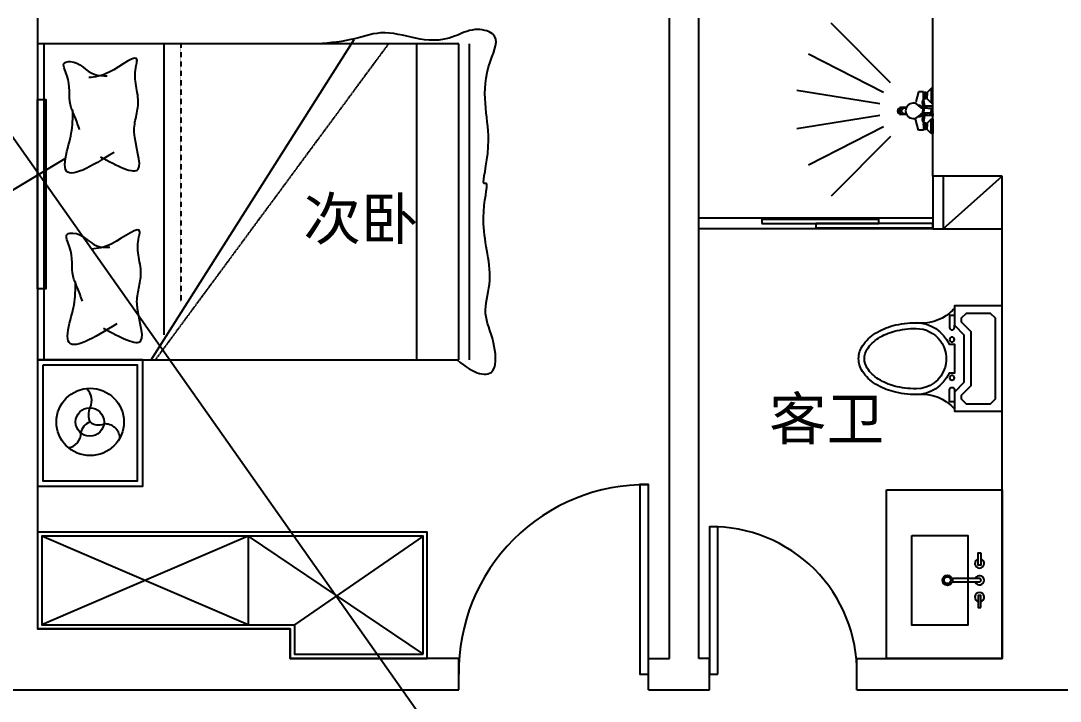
# Model space of a CAD drawing. Header units: millimetres. Extents: x -77055 to 331180, y -861586 to -491011.
# Drawn here: x -28672 to -23738, y -852150 to -848918 of the extents above; entities that cross this region are included whole.
import ezdxf

# ---------------------------------------------------------------- set-up
doc = ezdxf.new("R2010")
doc.units = ezdxf.units.MM
doc.linetypes.add('DASHED2', pattern=[0.375, 0.25, -0.125])
for name, color, linetype in [('IDS-FIXT', 31, 'Continuous'), ('JP-洁具灶具', 2, 'Continuous'), ('JP-活动家具', 1, 'Continuous'), ('JP-高位家具', 1, 'Continuous')]:
    doc.layers.add(name, color=color, linetype=linetype)
doc.styles.get("Standard").update_dxf_attribs({"font": 'simhei.ttf'})

# ---------------------------------------------------------------- blocks, each defined once
blk = doc.blocks.new('OKKO')
at = {"layer": 'JP-活动家具', "color": 2}
blk.add_lwpolyline([(98179.9, 1097.2), (98179.9, 1697.2), (97679.9, 1697.2), (97679.9, 1097.2)], close=True, dxfattribs=at)
at = {"layer": 'JP-活动家具', "color": 1}
blk.add_lwpolyline([(98154.9, 1122.2), (98154.9, 1672.2), (97704.9, 1672.2), (97704.9, 1122.2)], close=True, dxfattribs=at)
at = {"layer": 'JP-活动家具', "color": 3}
blk.add_circle((97929.9, 1392.5), 160, dxfattribs=at)
at = {"layer": 'JP-活动家具', "color": 1}
blk.add_circle((97931.5, 1392.5), 67.5, dxfattribs=at)
for centre, radius, start, end in [((98039.4, 1449), 65, 94.5472, 184.0046), ((97859.2, 1472.9), 70.8, 184.3234, 274.4208), ((97905.7, 1457.8), 70.2, 291.5496, 349.0602), ((97889.3, 1337), 69.8, 52.7692, 110.655), ((97852.4, 1358.8), 86, 336.8898, 23.1102), ((98003.3, 1291.5), 80.7, 155.5061, 225.9952)]:
    blk.add_arc(centre, radius, start, end, dxfattribs=at)
blk = doc.blocks.new('gfbv')
blk.add_line((35777.2, 21814.7), (35227.2, 21814.7))
at = {"color": 2, "ltscale": 1000}
for p, q in [((37227.2, 21814.7), (35227.2, 21814.7)), ((35227.2, 21814.7), (35227.2, 20314.7)), ((35827.2, 21814.7), (35827.2, 20432.7)), ((37227.2, 20314.7), (37227.2, 21814.7)), ((35227.2, 20314.7), (37227.2, 20314.7))]:
    blk.add_line(p, q, dxfattribs=at)
at = {"color": 1, "ltscale": 1000}
for p, q in [((35257.2, 21814.7), (35257.2, 20314.7)), ((35767.2, 20314.7), (36730.9, 21836))]:
    blk.add_line(p, q, dxfattribs=at)
at = {"color": 8, "linetype": 'DASHED2', "ltscale": 0.5}
for p, q in [((35787.2, 20314.7), (36893.6, 21814.7)), ((35907.2, 21814.7), (35907.2, 20589.9))]:
    blk.add_line(p, q, dxfattribs=at)
at = {"color": 8, "ltscale": 1000}
for p, q in [((37027.2, 20314.7), (37027.2, 21814.7)), ((37277.2, 20314.7), (37277.2, 21814.7))]:
    blk.add_line(p, q, dxfattribs=at)
at = {"color": 3}
blk.add_lwpolyline([(35227.2, 21550.7), (35267.2, 21550.7), (35267.2, 20651), (35227.2, 20651)], close=True, dxfattribs=at)
at = {"color": 2, "ltscale": 1000}
blk.add_open_spline([(37219.7, 20314.7), (37298.6, 20244.6), (37416.2, 20215.8), (37394.4, 20425.7), (37335.4, 20533.2), (37400.5, 20723.9), (37318.2, 20943.1), (37376.9, 21187.2), (37326.7, 21115), (37400.5, 21398.5), (37310.2, 21616), (37435.8, 21862.7), (37293.3, 21894.2), (37091.3, 21781.4), (36926.1, 21906), (36701.4, 21824), (36594.8, 21817.9), (36535.2, 21814.7)], degree=3, knots=[0, 0, 0, 0, 140.356688, 240.855445, 374.272085, 514.628774, 800.960617, 1037.309606, 1234.977718, 1501.883052, 1872.056655, 1990.732643, 2052.345442, 2125.407537, 2467.000811, 2608.004871, 2786.638856, 2786.638856, 2786.638856, 2786.638856], dxfattribs=at)
at = {"color": 1, "ltscale": 1000}
for points, knots in [([(35526.7, 21279), (35606.3, 21236.1), (35760.5, 21153.1), (35674.8, 21367.8), (35694.4, 21467.5), (35712, 21545.4), (35689.8, 21626.9), (35689, 21689.2), (35713.4, 21782.7), (35569.4, 21664.5), (35499.2, 21657.7), (35470.3, 21654.9)], [0, 0, 0, 0, 197.98522, 383.798459, 461.536852, 537.063609, 629.138715, 719.341985, 744.183766, 895.041347, 1000.692483, 1000.692483, 1000.692483, 1000.692483]), ([(35427.2, 21407.5), (35420, 21428.4), (35406.2, 21467.8), (35367.2, 21551.8), (35391.9, 21629.1), (35337, 21726.8), (35424.1, 21738.8), (35470, 21663.6), (35536.1, 21663.4), (35557.6, 21663.3)], [0, 0, 0, 0, 70.314327, 132.712823, 281.06886, 345.030234, 373.143701, 508.899423, 574.349148, 574.349148, 574.349148, 574.349148]), ([(35590.6, 21299.9), (35483.8, 21234.2), (35325.9, 21137), (35370.1, 21319.3), (35393.4, 21406.7), (35394.5, 21463.7), (35395.2, 21501.5)], [0, 0, 0, 0, 257.192142, 380.388355, 440.188761, 557.045341, 557.045341, 557.045341, 557.045341]), ([(35539.7, 20464.5), (35619.3, 20421.7), (35773.5, 20338.6), (35687.8, 20553.4), (35707.4, 20653), (35725, 20730.9), (35702.8, 20812.4), (35702, 20874.7), (35726.4, 20968.3), (35582.4, 20850), (35512.2, 20843.2), (35483.3, 20840.4)], [0, 0, 0, 0, 197.98522, 383.798459, 461.536852, 537.063609, 629.138715, 719.341985, 744.183766, 895.041347, 1000.692483, 1000.692483, 1000.692483, 1000.692483]), ([(35440.2, 20593.1), (35432.9, 20614), (35419.2, 20653.4), (35380.2, 20737.4), (35404.9, 20814.6), (35350, 20912.3), (35437.1, 20924.3), (35483, 20849.1), (35549.1, 20848.9), (35570.6, 20848.9)], [0, 0, 0, 0, 70.314327, 132.712823, 281.06886, 345.030234, 373.143701, 508.899423, 574.349148, 574.349148, 574.349148, 574.349148]), ([(35603.6, 20485.5), (35496.8, 20419.7), (35338.9, 20322.5), (35383.1, 20504.8), (35406.4, 20592.2), (35407.5, 20649.3), (35408.2, 20687)], [0, 0, 0, 0, 257.192142, 380.388355, 440.188761, 557.045341, 557.045341, 557.045341, 557.045341])]:
    blk.add_open_spline(points, degree=3, knots=knots, dxfattribs=at)
at = {"layer": 'JP-高位家具', "color": 7, "rotation": 180}
blk.add_blockref('OKKO', (133407, 21412), dxfattribs=at)
blk = doc.blocks.new('WERWW')
at = {"color": 1}
for points in [[(50095.3, 16268.4), (49868, 16268.4), (49822.5, 16222.9), (49731.6, 16222.9), (49731.6, 16450.2), (50231.6, 16450.2), (50231.6, 16222.9), (50140.7, 16222.9)], [(49788.4, 16416.1), (49765.7, 16393.4), (49765.7, 16279.8), (49788.4, 16257), (49808.4, 16257), (49853.9, 16302.5), (50109.4, 16302.5), (50154.8, 16257), (50174.8, 16257), (50197.5, 16279.8), (50197.5, 16393.4), (50174.8, 16416.1)]]:
    blk.add_lwpolyline(points, close=True, dxfattribs=at)
for points in [[(49777.1, 16222.9), (49777.1, 16200.2), (49833.9, 16200.2, 1), (49833.9, 16222.9), (49822.5, 16222.9)], [(50186.2, 16200.2), (50186.2, 16200.2), (50129.3, 16200.2, -1), (50129.3, 16222.9), (50140.7, 16222.9)]]:
    blk.add_lwpolyline(points, format="xyb", dxfattribs=at)
at = {"color": 2}
blk.add_lwpolyline([(49913.4, 16200.2), (49913.4, 16197.4, 0.298217), (49811.2, 16041.1, 0.063415), (49825, 15932.1, 0.076468), (49861.1, 15848.3, 0.107136), (49921.1, 15786.6, 0.147373), (49981.6, 15768.4, 0.147373), (50042.1, 15786.6, 0.107136), (50102.1, 15848.3, 0.076468), (50138.2, 15932.1, 0.063415), (50152.1, 16041.1, 0.298217), (50049.8, 16197.4), (50049.8, 16200.2)], format="xyb", dxfattribs=at)
at = {"color": 1}
for points in [[(50049.8, 16200.2), (50049.8, 16222.9), (49913.4, 16222.9), (49913.4, 16200.2)], [(50186.2, 16222.9), (50186.2, 16200.2)]]:
    blk.add_lwpolyline(points, dxfattribs=at)
for centre in [(49890.7, 16211.6), (50072.5, 16211.6)]:
    blk.add_circle(centre, 11.4, dxfattribs=at)
for centre, radius, start, end in [((49608.6, 16068.9), 204.4, 39.9797, 48.911), ((50354.6, 16068.9), 204.4, 131.089, 140.0203), ((49981.6, 16041.1), 143.2, 106.6015, 180), ((49981.6, 16041.1), 143.2, 0, 106.6015), ((50246, 16041.1), 407.6, 180, 194.5142), ((49717.2, 16041.1), 407.6, 345.4858, 360), ((50115.6, 16007.4), 272.9, 194.5142, 212.0054), ((49847.6, 16007.4), 272.9, 327.9946, 345.4858), ((50033.3, 15955.9), 175.8, 212.0054, 236.4659), ((49929.9, 15955.9), 175.8, 303.5341, 327.9946), ((49981.6, 15877.9), 82.2, 236.4659, 269.9999), ((49981.6, 15877.9), 82.2, 270.0001, 303.5341)]:
    blk.add_arc(centre, radius, start, end, dxfattribs=at)
at = {"color": 2}
for centre, start, end in [((49608.6, 16068.9), 352.2011, 39.9797), ((50354.6, 16068.9), 140.0203, 187.7989)]:
    blk.add_arc(centre, 204.4, start, end, dxfattribs=at)
blk = doc.blocks.new('941RFD')
at = {"color": 2}
for p, q in [((40964.1, 8549.6), (40841.5, 8549.6)), ((40964.1, 8532.5), (40841.5, 8532.5))]:
    blk.add_line(p, q, dxfattribs=at)
for points in [[(40643.5, 8754.1), (40909.2, 8754.1), (40909.2, 8327.7), (40643.5, 8327.7)], [(40970.7, 8670.7), (40970.7, 8613.1), (40959.1, 8613.1), (40959.1, 8670.7)], [(40970.7, 8411.4), (40970.7, 8469), (40959.1, 8469), (40959.1, 8411.4)]]:
    blk.add_lwpolyline(points, close=True, dxfattribs=at)
for radius in [24, 16]:
    blk.add_circle((40812.4, 8540.9), radius, dxfattribs=at)
for centre, radius, start, end in [((40964.9, 8621), 22, 105.2764, 74.7237), ((40841.5, 8541), 8.57, 90, 270), ((40964.9, 8541), 22, 202.9179, 157.0821), ((40964.1, 8541), 8.57, 270, 90), ((40964.9, 8461), 22, 285.2764, 254.7237)]:
    blk.add_arc(centre, radius, start, end, dxfattribs=at)
blk = doc.blocks.new('A$C761A5A90')
at = {"color": 8, "ltscale": 120}
for p, q in [((-23.1, 250.9), (-85.6, 645.6)), ((33.5, 250.9), (96, 645.6)), ((-76.9, 233.5), (-258.3, 589.5)), ((87.3, 233.5), (268.7, 589.5)), ((-122.6, 200.2), (-405.2, 482.7)), ((133.1, 200.2), (415.6, 482.7))]:
    blk.add_line(p, q, dxfattribs=at)
at = {"layer": 'IDS-FIXT'}
for p, q in [((-19.8, 123.3), (-17.1, 151.1)), ((17.7, 124.6), (15.2, 151.1)), ((-19, 123.8), (-16.2, 147.2)), ((-14, 126.4), (-12.4, 138.7)), ((12, 127.2), (10.4, 138.7)), ((17, 125), (14.2, 147.2)), ((-92.2, 68.4), (-43.7, 80.7)), ((-92.2, 44.6), (-92.2, 68.4)), ((-16.3, 56.5), (-27.5, 69.7)), ((-14.2, 47.5), (-14.2, 51)), ((14.2, 47.5), (14.2, 51)), ((16.3, 56.5), (27.5, 69.7)), ((90.3, 68.4), (41.8, 80.7)), ((90.3, 44.6), (90.3, 68.4)), ((-108.3, 7.6), (-89.3, 26.6)), ((-108.3, 0), (-108.3, 7.6)), ((-108.3, 7.6), (-39.9, 7.6)), ((-39.9, 0), (-108.3, 0)), ((-87.4, 44.6), (-92.2, 44.6)), ((-89.3, 40.8), (-87.4, 42.7)), ((-89.3, 33.2), (-89.3, 40.8)), ((-89.3, 40.8), (-85.5, 40.8)), ((-87.4, 31.3), (-89.3, 33.2)), ((-85.5, 33.2), (-89.3, 33.2)), ((-89.3, 26.6), (-87.4, 26.6)), ((-87.4, 44.6), (-87.4, 42.7)), ((-60.8, 44.6), (-87.4, 44.6)), ((-87.4, 42.7), (-74.1, 42.7)), ((-87.4, 26.6), (-87.4, 31.3)), ((-87.4, 31.3), (-74.1, 31.3)), ((-87.4, 26.6), (-74.1, 26.6)), ((-85.5, 40.8), (-83.6, 42.7)), ((-85.5, 40.8), (-85.5, 33.2)), ((-85.5, 33.2), (-82.6, 31.3)), ((-77, 40.8), (-78.8, 42.7)), ((-78.8, 31.3), (-77, 33.2)), ((-77, 33.2), (-77, 40.8)), ((-77, 40.8), (-74.1, 40.8)), ((-77, 33.2), (-74.1, 33.2)), ((-60.8, 42.7), (-74.1, 42.7)), ((-71.2, 40.8), (-74.1, 40.8)), ((-71.2, 33.2), (-74.1, 33.2)), ((-60.8, 31.3), (-74.1, 31.3)), ((-60.8, 26.6), (-74.1, 26.6)), ((-71.2, 40.8), (-69.4, 42.7)), ((-71.2, 33.2), (-71.2, 40.8)), ((-69.4, 31.3), (-71.2, 33.2)), ((-62.7, 33.2), (-65.6, 31.3)), ((-62.7, 40.8), (-64.6, 42.7)), ((-62.7, 40.8), (-62.7, 33.2)), ((-58.9, 40.8), (-62.7, 40.8)), ((-62.7, 33.2), (-58.9, 33.2)), ((-60.8, 44.6), (-60.8, 42.7)), ((-50.3, 44.6), (-60.8, 44.6)), ((-58.9, 40.8), (-60.8, 42.7)), ((-60.8, 31.3), (-58.9, 33.2)), ((-60.8, 26.6), (-60.8, 31.3)), ((-58.9, 26.6), (-60.8, 26.6)), ((-58.9, 33.2), (-58.9, 40.8)), ((-39.9, 7.6), (-58.9, 26.6)), ((-39.9, 7.6), (-39.9, 0)), ((-21.9, 43.7), (-15.1, 43.7)), ((-21.9, 0), (-21.9, 43.7)), ((-12.4, 0), (-21.9, 0)), ((-14.2, 47.5), (0, 47.5)), ((-11.4, 5.7), (-14.2, 41.8)), ((-14.2, 41.8), (0, 41.8)), ((-12.4, 17.7), (-12.4, 0)), ((-9, 5.8), (-11.9, 41.9)), ((-11.4, 7.6), (0, 7.6)), ((-11.4, 5.7), (0, 5.7)), ((14.2, 47.5), (0, 47.5)), ((14.2, 41.8), (0, 41.8)), ((11.4, 7.6), (0, 7.6)), ((11.4, 5.7), (0, 5.7)), ((9, 5.8), (11.9, 41.9)), ((11.4, 5.7), (14.2, 41.8)), ((12.3, 17.7), (12.3, 0)), ((12.3, 0), (21.9, 0)), ((21.9, 43.7), (15.1, 43.7)), ((21.9, 0), (21.9, 43.7)), ((38, 7.6), (57, 26.6)), ((38, 7.6), (38, 0)), ((106.4, 7.6), (38, 7.6)), ((38, 0), (73.1, 0)), ((48.4, 44.6), (58.9, 44.6)), ((57, 40.8), (58.9, 42.7)), ((57, 33.2), (57, 40.8)), ((57, 40.8), (60.8, 40.8)), ((58.9, 31.3), (57, 33.2)), ((60.8, 33.2), (57, 33.2)), ((57, 26.6), (58.9, 26.6)), ((58.9, 44.6), (58.9, 42.7)), ((58.9, 44.6), (85.5, 44.6)), ((58.9, 42.7), (72.2, 42.7)), ((58.9, 26.6), (58.9, 31.3)), ((58.9, 31.3), (72.2, 31.3)), ((58.9, 26.6), (72.2, 26.6)), ((60.8, 40.8), (62.7, 42.7)), ((60.8, 40.8), (60.8, 33.2)), ((60.8, 33.2), (63.6, 31.3)), ((69.3, 40.8), (67.4, 42.7)), ((67.4, 31.3), (69.3, 33.2)), ((69.3, 40.8), (72.2, 40.8)), ((69.3, 33.2), (69.3, 40.8)), ((69.3, 33.2), (72.2, 33.2)), ((85.5, 42.7), (72.2, 42.7)), ((75, 40.8), (72.2, 40.8)), ((75, 33.2), (72.2, 33.2)), ((85.5, 31.3), (72.2, 31.3)), ((85.5, 26.6), (72.2, 26.6)), ((73.1, 0), (93.1, 0)), ((75, 40.8), (76.9, 42.7)), ((75, 33.2), (75, 40.8)), ((76.9, 31.3), (75, 33.2)), ((83.6, 33.2), (80.7, 31.3)), ((83.6, 40.8), (81.7, 42.7)), ((83.6, 40.8), (83.6, 33.2)), ((87.4, 40.8), (83.6, 40.8)), ((83.6, 33.2), (87.4, 33.2)), ((85.5, 44.6), (85.5, 42.7)), ((85.5, 44.6), (90.3, 44.6)), ((87.4, 40.8), (85.5, 42.7)), ((85.5, 31.3), (87.4, 33.2)), ((85.5, 26.6), (85.5, 31.3)), ((87.4, 26.6), (85.5, 26.6)), ((87.4, 33.2), (87.4, 40.8)), ((106.4, 7.6), (87.4, 26.6)), ((93.1, 0), (106.4, 0)), ((106.4, 0), (106.4, 7.6))]:
    blk.add_line(p, q, dxfattribs=at)
for centre, radius, start, end in [((0.8, 149.3), 18, 95.4923, 174.5077), ((1.2, 145.1), 17.5, 96.9811, 173.0189), ((2.3, 138.5), 20.4, 99.0595, 154.6803), ((-1.5, 137.3), 11, 87.2058, 172.4054), ((-2.7, 149.3), 18, 5.4923, 84.5077), ((-3.1, 145.1), 17.5, 6.9811, 83.0189), ((-4.2, 138.5), 20.4, 25.3197, 80.9405), ((-0.4, 137.3), 11, 7.5946, 92.7942), ((0, 93.1), 36.1, 319.5542, 220.4458), ((-46.7, 38.2), 11.4, 98.8068, 145.204), ((-41.7, 5.6), 44.3, 59.2774, 98.8068), ((-51.3, 110.6), 30.8, 284.3003, 301.8624), ((-1.3, 65.5), 25.6, 172.7672, 237.1919), ((-22.8, 51), 8.55, 0, 40.4458), ((22.8, 51), 8.55, 139.5542, 180), ((-0.6, 65.5), 25.6, 308.018, 2.6898), ((39.8, 5.6), 44.3, 81.1932, 120.7226), ((49.4, 110.6), 30.8, 241.6884, 255.6997), ((44.8, 38.2), 11.4, 34.796, 81.1932), ((-3, 338.7), 300.8, 257.8397, 266.4081), ((-40.8, -0.8), 46.4, 73.3881, 101.84), ((-30.9, 32.5), 11.7, 39.2318, 73.3881), ((-10.4, 44.6), 4.75, 143.1301, 216.8699), ((0, 27.1), 24.2, 241.9275, 298.0725), ((10.4, 44.6), 4.75, 323.1301, 36.8699), ((-3, 338.7), 300.8, 274.7401, 282.1603), ((29, 32.5), 11.7, 106.6119, 127.7119), ((38.9, -0.8), 46.4, 78.16, 106.6119)]:
    blk.add_arc(centre, radius, start, end, dxfattribs=at)

msp = doc.modelspace()

# ---------------------------------------------------------------- linework, layer by layer
for p, q in [((-28593, -848906.1), (-28593, -851806.1)), ((-25593, -851946.1), (-25593, -848906.1)), ((-25453, -851946.1), (-25453, -848906.1)), ((-24343, -849656.1), (-24343, -848906.1)), ((-24013, -849656.1), (-24343, -849656.1)), ((-24013, -851946.1), (-24013, -849656.1)), ((-25233, -849906.1), (-25453, -849906.1)), ((-26743, -851346.1), (-28593, -851346.1)), ((-27393, -851806.1), (-28593, -851806.1)), ((-27393, -851946.1), (-27393, -851806.1)), ((-26593, -851946.1), (-27393, -851946.1)), ((-26593, -852096.1), (-26593, -851946.1)), ((-25693, -852096.1), (-25693, -851946.1)), ((-25693, -851946.1), (-25593, -851946.1)), ((-25403, -852096.1), (-25403, -851946.1)), ((-24703, -852096.1), (-24703, -851946.1)), ((-24703, -851946.1), (-24013, -851946.1)), ((-28783, -852096.1), (-26593, -852096.1)), ((-25693, -852096.1), (-25403, -852096.1)), ((-24703, -852096.1), (-23553, -852096.1))]:
    msp.add_line(p, q)
at = {"color": 0}
for p, q in [((-24343, -849656.1), (-24343, -849906.1)), ((-24293, -849656.1), (-24293, -849906.1)), ((-24343, -849906.1), (-24013, -849906.1)), ((-25403, -851946.1), (-25453, -851946.1))]:
    msp.add_line(p, q, dxfattribs=at)
at = {"color": 2}
msp.add_line((-24293, -849906.1), (-24013, -849656.1), dxfattribs=at)
at = {"color": 1}
for p, q in [((-24343, -849856.1), (-25453, -849856.1)), ((-24343, -849906.1), (-25453, -849906.1)), ((-27593, -851366.1), (-28573, -851786.1)), ((-27593, -851786.1), (-28573, -851366.1)), ((-27593, -851366.1), (-27593, -851786.1)), ((-27593, -851366.1), (-26763, -851926.1)), ((-26763, -851366.1), (-27373, -851786.1))]:
    msp.add_line(p, q, dxfattribs=at)
at = {"color": 0}
for points in [[(-25006.5, -854731), (-30344.7, -847151.1), (-37331.5, -855227.6)], [(-28463.3, -849573.8), (-35171, -853612.1), (-26165.7, -859177.6)]]:
    msp.add_lwpolyline(points, dxfattribs=at)
at = {"color": 2}
for points in [[(-25154.6, -849881.5), (-24599.6, -849881.5), (-24599.6, -849861.5), (-25154.6, -849861.5)], [(-24898, -849901.5), (-24343, -849901.5), (-24343, -849881.5), (-24898, -849881.5)], [(-25693, -852021.1), (-25693, -851121.1), (-25733, -851121.1), (-25733, -852021.1)], [(-24563, -851146.1), (-24013, -851146.1), (-24013, -851946.1), (-24563, -851946.1)], [(-25363, -852021.1), (-25363, -851321.1), (-25403, -851321.1), (-25403, -852021.1)]]:
    msp.add_lwpolyline(points, close=True, dxfattribs=at)
msp.add_lwpolyline([(-26743, -851946.1), (-26743, -851346.1), (-28593, -851346.1), (-28593, -851806.1), (-27393, -851806.1), (-27393, -851946.1), (-26743, -851946.1)], dxfattribs=at)
at = {"color": 1}
msp.add_lwpolyline([(-26763, -851926.1), (-26763, -851366.1), (-28573, -851366.1), (-28573, -851786.1), (-27373, -851786.1), (-27373, -851926.1)], close=True, dxfattribs=at)
at = {"color": 2}
for centre, radius, start, end in [((-25704.6, -852009.6), 888.5, 89.2553, 180.7447), ((-25393, -852011.1), 690.1, 359.1697, 90.8303)]:
    msp.add_arc(centre, radius, start, end, dxfattribs=at)

# ---------------------------------------------------------------- block references
at = {"color": 0}
for name, p in [('gfbv', (-63820.2, -870842.8)), ('941RFD', (-65086, -860116.1))]:
    msp.add_blockref(name, p, dxfattribs=at)
at = {"layer": 'IDS-FIXT', "rotation": 90}
msp.add_blockref('A$C761A5A90', (-24343, -849345.6), dxfattribs=at)
at = {"layer": 'JP-洁具灶具', "xscale": -1, "rotation": 270}
msp.add_blockref('WERWW', (-40463.3, -900504.2), dxfattribs=at)

# ---------------------------------------------------------------- texts
at = {"char_height": 200, "attachment_point": 1}
for s, insert in [('{\\C3;次卧}', (-27330.8, -849758.2)), ('{\\C3;客卫}', (-25120.1, -850707.6))]:
    msp.add_mtext(s, dxfattribs=dict(at, insert=insert))

doc.saveas('drawing.dxf')
